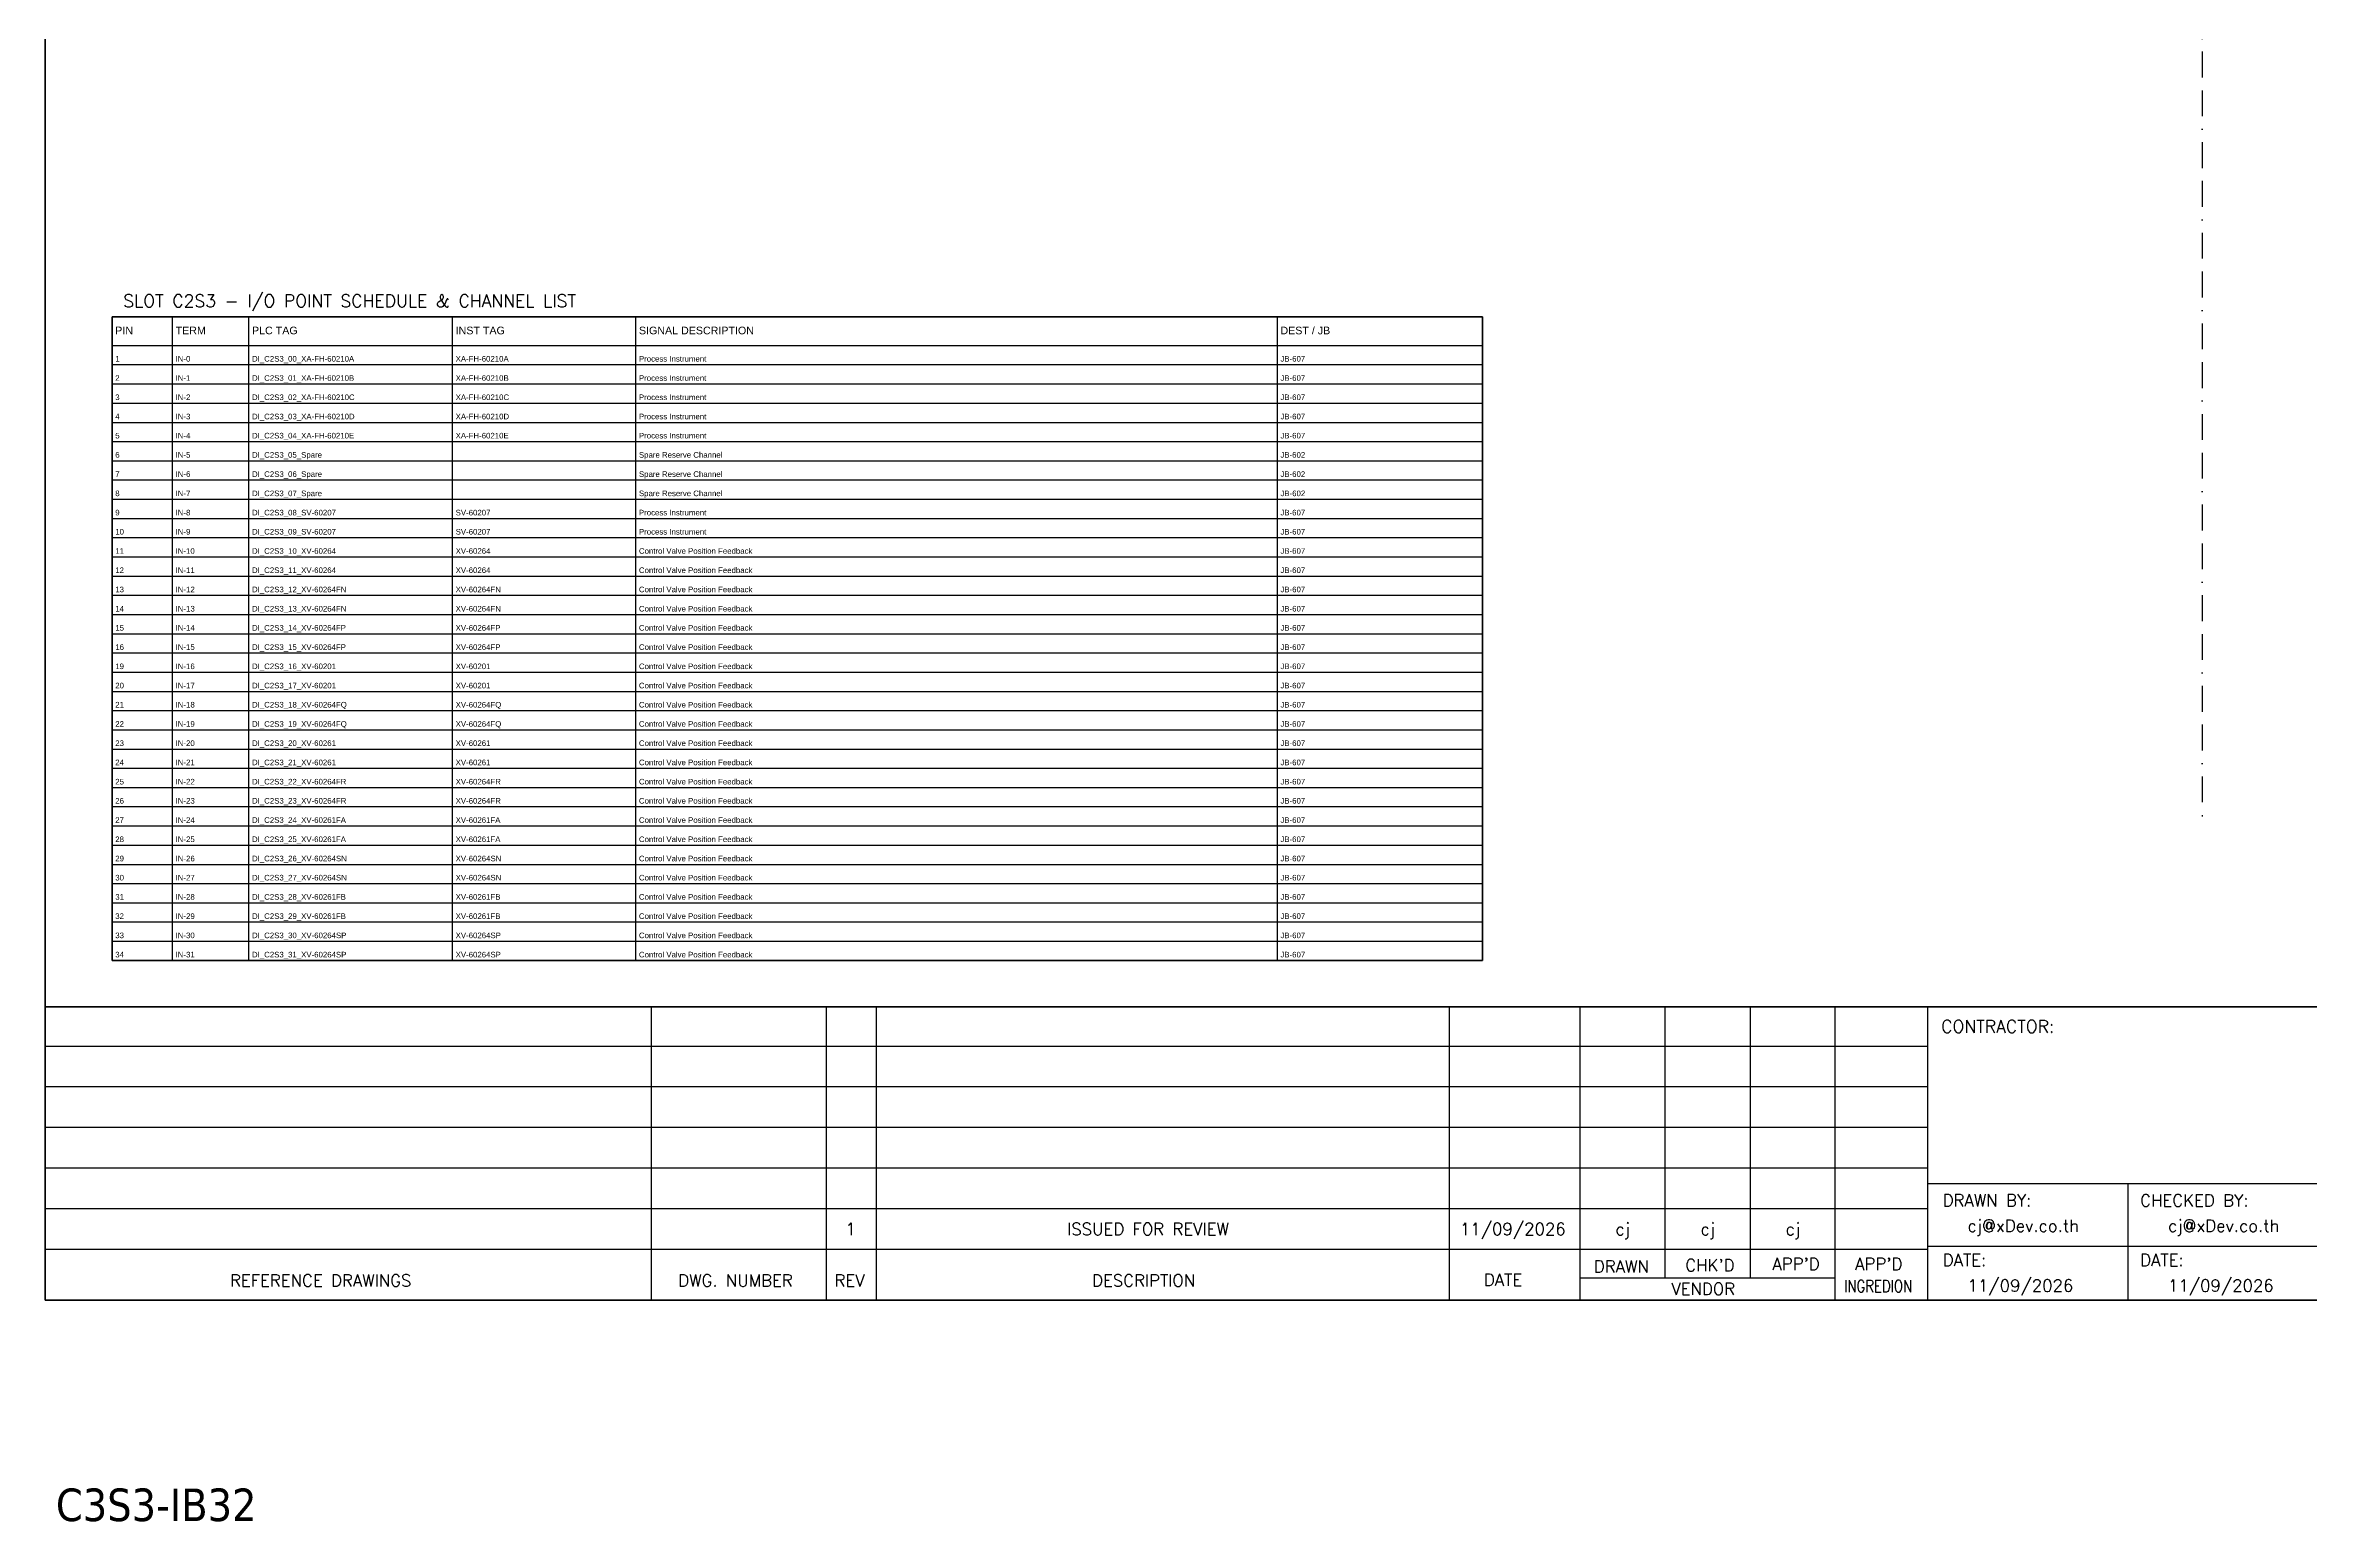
# Model space of a CAD drawing. Header units: millimetres. Extents: x 0 to 62600, y 0 to 14837.
# Drawn here: x 12580 to 14805, y 8795 to 10245 of the extents above; entities that cross this region are included whole.
import ezdxf
from ezdxf.enums import TextEntityAlignment as Align

# ---------------------------------------------------------------- set-up
doc = ezdxf.new("R2010")
doc.units = ezdxf.units.MM
doc.linetypes.add('BORDERX2', pattern=[88.9, 25.4, -12.7, 25.4, -12.7, 0, -12.7])
for name, color, linetype in [('GT_1', 9, 'Continuous'), ('HELPPOINT', 7, 'Continuous'), ('MEMBER', 7, 'Continuous'), ('x01001-FrameArea', 2, 'BORDERX2')]:
    doc.layers.add(name, color=color, linetype=linetype)
doc.styles.add('ROMANS', font='romans.shx', dxfattribs={"width": 0.85, "height": 25})
doc.styles.get("Standard").update_dxf_attribs({"font": 'arial.ttf'})
doc.styles.add('Tahoma', font='')
doc.styles.get('Tahoma').set_extended_font_data('Tahoma')

msp = doc.modelspace()

# ---------------------------------------------------------------- linework, layer by layer
at = {"color": 7}
for p, q in [((12704.9, 9346.4), (12704.9, 9978.5)), ((12779.9, 9346.4), (12779.9, 9978.5)), ((12979.9, 9346.4), (12979.9, 9978.5)), ((13159.9, 9346.4), (13159.9, 9978.5)), ((13789.9, 9346.4), (13789.9, 9978.5)), ((12645.6, 9950.5), (13991.4, 9950.5))]:
    msp.add_line(p, q, dxfattribs=at)
at = {"color": 8}
for p, q in [((12645.6, 9931.7), (13991.4, 9931.7)), ((12645.6, 9912.8), (13991.4, 9912.8)), ((12645.6, 9893.9), (13991.4, 9893.9)), ((12645.6, 9875), (13991.4, 9875)), ((12645.6, 9856.2), (13991.4, 9856.2)), ((12645.6, 9837.3), (13991.4, 9837.3)), ((12645.6, 9818.4), (13991.4, 9818.4)), ((12645.6, 9799.5), (13991.4, 9799.5)), ((12645.6, 9780.6), (13991.4, 9780.6)), ((12645.6, 9761.8), (13991.4, 9761.8)), ((12645.6, 9742.9), (13991.4, 9742.9)), ((12645.6, 9724), (13991.4, 9724)), ((12645.6, 9705.1), (13991.4, 9705.1)), ((12645.6, 9686.2), (13991.4, 9686.2)), ((12645.6, 9667.4), (13991.4, 9667.4)), ((12645.6, 9648.5), (13991.4, 9648.5)), ((12645.6, 9629.6), (13991.4, 9629.6)), ((12645.6, 9610.7), (13991.4, 9610.7)), ((12645.6, 9591.9), (13991.4, 9591.9)), ((12645.6, 9573), (13991.4, 9573)), ((12645.6, 9554.1), (13991.4, 9554.1)), ((12645.6, 9535.2), (13991.4, 9535.2)), ((12645.6, 9516.3), (13991.4, 9516.3)), ((12645.6, 9497.5), (13991.4, 9497.5)), ((12645.6, 9478.6), (13991.4, 9478.6)), ((12645.6, 9459.7), (13991.4, 9459.7)), ((12645.6, 9440.8), (13991.4, 9440.8)), ((12645.6, 9422), (13991.4, 9422)), ((12645.6, 9403.1), (13991.4, 9403.1)), ((12645.6, 9384.2), (13991.4, 9384.2)), ((12645.6, 9365.3), (13991.4, 9365.3))]:
    msp.add_line(p, q, dxfattribs=at)
msp.add_lwpolyline([(12645.6, 9978.5), (13991.4, 9978.5), (13991.4, 9346.4), (12645.6, 9346.4)], close=True)
at = {"color": 7}
msp.add_lwpolyline([(12645.6, 9346.4), (13991.4, 9346.4), (13991.4, 9978.5), (12645.6, 9978.5), (12645.6, 9346.4)], dxfattribs=at)
at = {"layer": 'GT_1', "color": 4}
for p, q in [((13175.3, 9012.6), (13175.3, 9300.8)), ((13347.2, 9012.6), (13347.2, 9300.8)), ((13396.3, 9012.6), (13396.3, 9300.8)), ((13959, 9012.6), (13959, 9300.8)), ((14087.3, 9012.6), (14087.3, 9300.8)), ((14170.9, 9034.4), (14170.9, 9300.8)), ((14254.4, 9034.5), (14254.4, 9300.8)), ((14337.7, 9012.6), (14337.7, 9300.8)), ((14428.7, 9012.6), (14428.7, 9300.8)), ((14428.7, 9262), (12579.9, 9262)), ((14428.7, 9222.2), (12579.9, 9222.2)), ((14428.7, 9182.2), (12579.9, 9182.2)), ((14428.7, 9142.3), (12579.9, 9142.3)), ((15215.7, 9127), (14428.7, 9127)), ((14625.5, 9012.6), (14625.5, 9127)), ((14428.7, 9102.4), (12579.9, 9102.4)), ((14428.6, 9062.5), (12579.9, 9062.5)), ((15215.7, 9065.5), (14428.7, 9065.5)), ((14337.7, 9034.4), (14087.3, 9034.4))]:
    msp.add_line(p, q, dxfattribs=at)
at = {"layer": 'HELPPOINT', "color": 4, "lineweight": 35}
for p, q in [((12579.9, 9012.6), (12579.9, 11716.9)), ((12579.9, 9012.6), (12579.9, 11716.9)), ((16473.2, 9012.6), (12579.9, 9012.6)), ((16473.2, 9012.6), (12579.9, 9012.6))]:
    msp.add_line(p, q, dxfattribs=at)
at = {"layer": 'MEMBER', "color": 4, "lineweight": 35}
msp.add_line((12579.9, 9300.8), (16473.2, 9300.8), dxfattribs=at)
msp.add_line((12579.9, 9300.8), (16473.2, 9300.8), dxfattribs=at)
at = {"layer": 'x01001-FrameArea'}
msp.add_line((14698.1, 11574.2), (14698.1, 9487.7), dxfattribs=at)

# ---------------------------------------------------------------- texts
at = {"color": 3}
for s, p in [('PIN', (12648.6, 9961.5)), ('TERM', (12707.9, 9961.5)), ('PLC TAG', (12782.9, 9961.5)), ('INST TAG', (12982.9, 9961.5)), ('SIGNAL DESCRIPTION', (13162.9, 9961.5)), ('DEST / JB', (13792.9, 9961.5))]:
    msp.add_text(s, height=7.5, dxfattribs=at).set_placement(p)
at = {"color": 7}
for s, p in [('1', (12648.6, 9934.7)), ('IN-0', (12707.9, 9934.7)), ('DI_C2S3_00_XA-FH-60210A', (12782.9, 9934.7)), ('XA-FH-60210A', (12982.9, 9934.7)), ('Process Instrument', (13162.9, 9934.7)), ('JB-607', (13792.9, 9934.7)), ('3', (12648.6, 9896.9)), ('2', (12648.6, 9915.8)), ('IN-1', (12707.9, 9915.8)), ('IN-2', (12707.9, 9896.9)), ('DI_C2S3_01_XA-FH-60210B', (12782.9, 9915.8)), ('DI_C2S3_02_XA-FH-60210C', (12782.9, 9896.9)), ('XA-FH-60210B', (12982.9, 9915.8)), ('XA-FH-60210C', (12982.9, 9896.9)), ('Process Instrument', (13162.9, 9915.8)), ('Process Instrument', (13162.9, 9896.9)), ('JB-607', (13792.9, 9915.8)), ('JB-607', (13792.9, 9896.9)), ('4', (12648.6, 9878)), ('IN-3', (12707.9, 9878)), ('DI_C2S3_03_XA-FH-60210D', (12782.9, 9878)), ('XA-FH-60210D', (12982.9, 9878)), ('Process Instrument', (13162.9, 9878)), ('JB-607', (13792.9, 9878)), ('5', (12648.6, 9859.2)), ('IN-4', (12707.9, 9859.2)), ('DI_C2S3_04_XA-FH-60210E', (12782.9, 9859.2)), ('XA-FH-60210E', (12982.9, 9859.2)), ('Process Instrument', (13162.9, 9859.2)), ('JB-607', (13792.9, 9859.2)), ('6', (12648.6, 9840.3)), ('IN-5', (12707.9, 9840.3)), ('DI_C2S3_05_Spare', (12782.9, 9840.3)), ('Spare Reserve Channel', (13162.9, 9840.3)), ('JB-602', (13792.9, 9840.3)), ('7', (12648.6, 9821.4)), ('IN-6', (12707.9, 9821.4)), ('DI_C2S3_06_Spare', (12782.9, 9821.4)), ('Spare Reserve Channel', (13162.9, 9821.4)), ('JB-602', (13792.9, 9821.4)), ('8', (12648.6, 9802.5)), ('9', (12648.6, 9783.6)), ('IN-7', (12707.9, 9802.5)), ('IN-8', (12707.9, 9783.6)), ('DI_C2S3_07_Spare', (12782.9, 9802.5)), ('DI_C2S3_08_SV-60207', (12782.9, 9783.6)), ('SV-60207', (12982.9, 9783.6)), ('Spare Reserve Channel', (13162.9, 9802.5)), ('Process Instrument', (13162.9, 9783.6)), ('JB-602', (13792.9, 9802.5)), ('JB-607', (13792.9, 9783.6)), ('10', (12648.6, 9764.8)), ('IN-9', (12707.9, 9764.8)), ('DI_C2S3_09_SV-60207', (12782.9, 9764.8)), ('SV-60207', (12982.9, 9764.8)), ('Process Instrument', (13162.9, 9764.8)), ('JB-607', (13792.9, 9764.8)), ('11', (12648.6, 9745.9)), ('IN-10', (12707.9, 9745.9)), ('DI_C2S3_10_XV-60264', (12782.9, 9745.9)), ('XV-60264', (12982.9, 9745.9)), ('Control Valve Position Feedback', (13162.9, 9745.9)), ('JB-607', (13792.9, 9745.9)), ('12', (12648.6, 9727)), ('IN-11', (12707.9, 9727)), ('DI_C2S3_11_XV-60264', (12782.9, 9727)), ('XV-60264', (12982.9, 9727)), ('Control Valve Position Feedback', (13162.9, 9727)), ('JB-607', (13792.9, 9727)), ('13', (12648.6, 9708.1)), ('IN-12', (12707.9, 9708.1)), ('DI_C2S3_12_XV-60264FN', (12782.9, 9708.1)), ('XV-60264FN', (12982.9, 9708.1)), ('Control Valve Position Feedback', (13162.9, 9708.1)), ('JB-607', (13792.9, 9708.1)), ('14', (12648.6, 9689.2)), ('IN-13', (12707.9, 9689.2)), ('DI_C2S3_13_XV-60264FN', (12782.9, 9689.2)), ('XV-60264FN', (12982.9, 9689.2)), ('Control Valve Position Feedback', (13162.9, 9689.2)), ('JB-607', (13792.9, 9689.2)), ('15', (12648.6, 9670.4)), ('16', (12648.6, 9651.5)), ('IN-14', (12707.9, 9670.4)), ('IN-15', (12707.9, 9651.5)), ('DI_C2S3_14_XV-60264FP', (12782.9, 9670.4)), ('DI_C2S3_15_XV-60264FP', (12782.9, 9651.5)), ('XV-60264FP', (12982.9, 9670.4)), ('XV-60264FP', (12982.9, 9651.5)), ('Control Valve Position Feedback', (13162.9, 9670.4)), ('Control Valve Position Feedback', (13162.9, 9651.5)), ('JB-607', (13792.9, 9670.4)), ('JB-607', (13792.9, 9651.5)), ('19', (12648.6, 9632.6)), ('IN-16', (12707.9, 9632.6)), ('DI_C2S3_16_XV-60201', (12782.9, 9632.6)), ('XV-60201', (12982.9, 9632.6)), ('Control Valve Position Feedback', (13162.9, 9632.6)), ('JB-607', (13792.9, 9632.6)), ('20', (12648.6, 9613.7)), ('IN-17', (12707.9, 9613.7)), ('DI_C2S3_17_XV-60201', (12782.9, 9613.7)), ('XV-60201', (12982.9, 9613.7)), ('Control Valve Position Feedback', (13162.9, 9613.7)), ('JB-607', (13792.9, 9613.7)), ('21', (12648.6, 9594.9)), ('IN-18', (12707.9, 9594.9)), ('DI_C2S3_18_XV-60264FQ', (12782.9, 9594.9)), ('XV-60264FQ', (12982.9, 9594.9)), ('Control Valve Position Feedback', (13162.9, 9594.9)), ('JB-607', (13792.9, 9594.9)), ('22', (12648.6, 9576)), ('IN-19', (12707.9, 9576)), ('DI_C2S3_19_XV-60264FQ', (12782.9, 9576)), ('XV-60264FQ', (12982.9, 9576)), ('Control Valve Position Feedback', (13162.9, 9576)), ('JB-607', (13792.9, 9576)), ('23', (12648.6, 9557.1)), ('IN-20', (12707.9, 9557.1)), ('DI_C2S3_20_XV-60261', (12782.9, 9557.1)), ('XV-60261', (12982.9, 9557.1)), ('Control Valve Position Feedback', (13162.9, 9557.1)), ('JB-607', (13792.9, 9557.1)), ('24', (12648.6, 9538.2)), ('25', (12648.6, 9519.3)), ('IN-21', (12707.9, 9538.2)), ('IN-22', (12707.9, 9519.3)), ('DI_C2S3_21_XV-60261', (12782.9, 9538.2)), ('DI_C2S3_22_XV-60264FR', (12782.9, 9519.3)), ('XV-60261', (12982.9, 9538.2)), ('XV-60264FR', (12982.9, 9519.3)), ('Control Valve Position Feedback', (13162.9, 9538.2)), ('Control Valve Position Feedback', (13162.9, 9519.3)), ('JB-607', (13792.9, 9538.2)), ('JB-607', (13792.9, 9519.3)), ('26', (12648.6, 9500.5)), ('IN-23', (12707.9, 9500.5)), ('DI_C2S3_23_XV-60264FR', (12782.9, 9500.5)), ('XV-60264FR', (12982.9, 9500.5)), ('Control Valve Position Feedback', (13162.9, 9500.5)), ('JB-607', (13792.9, 9500.5)), ('27', (12648.6, 9481.6)), ('IN-24', (12707.9, 9481.6)), ('DI_C2S3_24_XV-60261FA', (12782.9, 9481.6)), ('XV-60261FA', (12982.9, 9481.6)), ('Control Valve Position Feedback', (13162.9, 9481.6)), ('JB-607', (13792.9, 9481.6)), ('28', (12648.6, 9462.7)), ('IN-25', (12707.9, 9462.7)), ('DI_C2S3_25_XV-60261FA', (12782.9, 9462.7)), ('XV-60261FA', (12982.9, 9462.7)), ('Control Valve Position Feedback', (13162.9, 9462.7)), ('JB-607', (13792.9, 9462.7)), ('29', (12648.6, 9443.8)), ('IN-26', (12707.9, 9443.8)), ('DI_C2S3_26_XV-60264SN', (12782.9, 9443.8)), ('XV-60264SN', (12982.9, 9443.8)), ('Control Valve Position Feedback', (13162.9, 9443.8)), ('JB-607', (13792.9, 9443.8)), ('30', (12648.6, 9425)), ('31', (12648.6, 9406.1)), ('IN-27', (12707.9, 9425)), ('IN-28', (12707.9, 9406.1)), ('DI_C2S3_27_XV-60264SN', (12782.9, 9425)), ('DI_C2S3_28_XV-60261FB', (12782.9, 9406.1)), ('XV-60264SN', (12982.9, 9425)), ('XV-60261FB', (12982.9, 9406.1)), ('Control Valve Position Feedback', (13162.9, 9425)), ('Control Valve Position Feedback', (13162.9, 9406.1)), ('JB-607', (13792.9, 9425)), ('JB-607', (13792.9, 9406.1)), ('32', (12648.6, 9387.2)), ('IN-29', (12707.9, 9387.2)), ('DI_C2S3_29_XV-60261FB', (12782.9, 9387.2)), ('XV-60261FB', (12982.9, 9387.2)), ('Control Valve Position Feedback', (13162.9, 9387.2)), ('JB-607', (13792.9, 9387.2)), ('33', (12648.6, 9368.3)), ('IN-30', (12707.9, 9368.3)), ('DI_C2S3_30_XV-60264SP', (12782.9, 9368.3)), ('XV-60264SP', (12982.9, 9368.3)), ('Control Valve Position Feedback', (13162.9, 9368.3)), ('JB-607', (13792.9, 9368.3)), ('34', (12648.6, 9349.4)), ('IN-31', (12707.9, 9349.4)), ('DI_C2S3_31_XV-60264SP', (12782.9, 9349.4)), ('XV-60264SP', (12982.9, 9349.4)), ('Control Valve Position Feedback', (13162.9, 9349.4)), ('JB-607', (13792.9, 9349.4))]:
    msp.add_text(s, height=5.5, dxfattribs=at).set_placement(p)
at = {"color": 2, "style": 'Tahoma'}
msp.add_text('C3S3-IB32', height=32, dxfattribs=at).set_placement((12590.3, 8795.7))
at = {"layer": 'MEMBER', "color": 4, "ltscale": 0.8, "style": 'ROMANS'}
for s, height, p in [('SLOT C2S3 - I/O POINT SCHEDULE & CHANNEL LIST', 12.35, (12656.5, 9988.2)), ('CONTRACTOR:', 12.35, (14441.8, 9275.4)), ('DRAWN BY:', 11.88, (14443.3, 9104.8)), ('CHECKED BY:', 11.875, (14637.2, 9104.8)), ('cj@xDev.co.th', 11.875, (14467.7, 9079.9)), ('cj@xDev.co.th', 11.875, (14664.5, 9079.9)), ('DATE:', 11.88, (14443.3, 9046.2)), ('DATE:', 11.88, (14637.2, 9046.2)), ('REFERENCE DRAWINGS', 11.875, (12761.3, 9026.1)), ('DWG. NUMBER', 11.875, (13201.5, 9026.1)), ('REV', 11.88, (13355, 9026.1)), ('DESCRIPTION', 11.875, (13607.9, 9026.1)), ('DATE', 11.88, (13992.7, 9026.8)), ('DRAWN', 11.88, (14100.7, 9039.9)), ("CHK'D", 11.88, (14190.5, 9041.1)), ("APP'D", 11.88, (14276.1, 9042.3)), ("APP'D", 11.88, (14357.3, 9042.3)), ('11/09/2026', 11.88, (14467.7, 9021.1)), ('11/09/2026', 11.88, (14664.5, 9021.1)), ('VENDOR', 11.88, (14176.8, 9017.8))]:
    msp.add_text(s, height=height, dxfattribs=at).set_placement(p)
for s, height, p in [('1', 11.9, (13370.8, 9082.6)), ('ISSUED FOR REVIEW', 11.875, (13662.9, 9082.6)), ('11/09/2026', 11.88, (14021.1, 9082.6)), ('cj', 11.88, (14129, 9082.6)), ('cj', 11.88, (14212.6, 9082.6)), ('cj', 11.88, (14296.1, 9082.6))]:
    msp.add_text(s, height=height, dxfattribs=at).set_placement(p, align=Align.MIDDLE_CENTER)
at = {"layer": 'MEMBER', "color": 4, "ltscale": 0.8, "style": 'ROMANS', "width": 0.8}
msp.add_text('INGREDION', height=11.88, dxfattribs=at).set_placement((14346.5, 9020.6))

doc.saveas('drawing.dxf')
